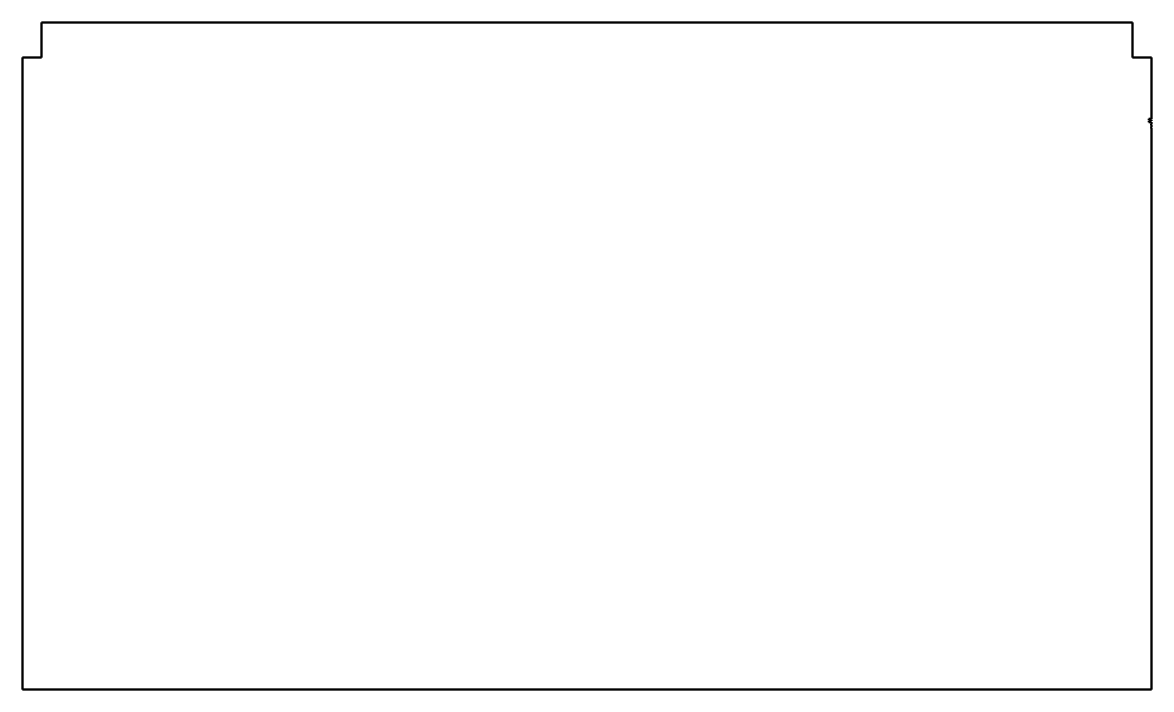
# Model space of a CAD drawing. Header units: millimetres. Extents: x 0 to 2100, y -1175 to 65.
import ezdxf

# ---------------------------------------------------------------- set-up
doc = ezdxf.new("R2010")
doc.units = ezdxf.units.MM
doc.layers.add('IV_OUTER_PROFILE', color=7, linetype='Continuous', lineweight=50)

msp = doc.modelspace()

# ---------------------------------------------------------------- linework, layer by layer
at = {"layer": 'IV_OUTER_PROFILE'}
for p, q in [((35, 0), (35, 65)), ((35, 65), (2065, 65)), ((2065, 65), (2065, 0)), ((0, 0), (35, 0)), ((0, -1175), (0, 0)), ((2065, 0), (2100, 0)), ((2100, 0), (2100, -114)), ((2095, -116), (2095, -114)), ((2095, -114), (2100, -114)), ((2100, -116), (2095, -116)), ((2095, -120), (2095, -118)), ((2095, -118), (2100, -118)), ((2100, -120), (2095, -120)), ((2100, -116), (2100, -118)), ((2100, -120), (2100, -124)), ((2100, -126), (2100, -129)), ((2100, -131), (2100, -1175)), ((2100, -1175), (0, -1175))]:
    msp.add_line(p, q, dxfattribs=at)
for centre in [(2100, -125), (2100, -130)]:
    msp.add_arc(centre, 1, 90, 270, dxfattribs=at)

doc.saveas('drawing.dxf')
